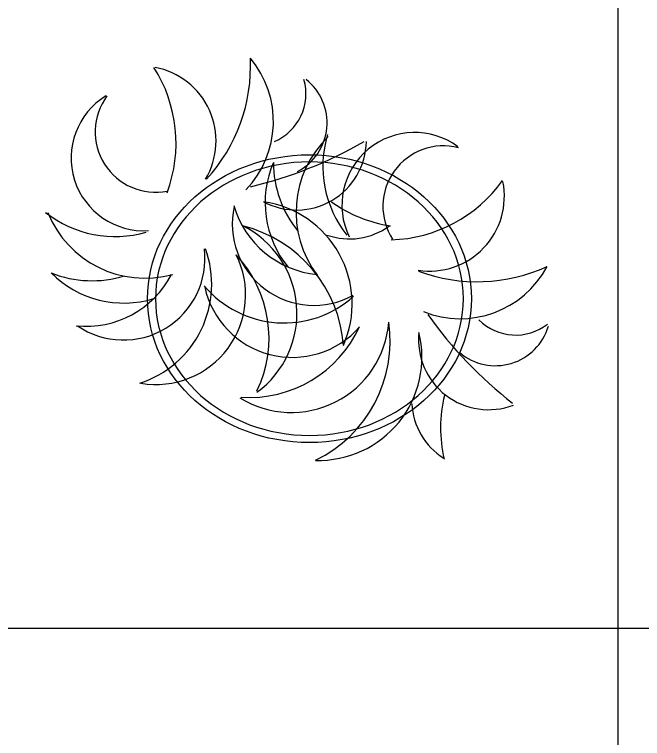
# Model space of a CAD drawing. Header units: inches. Extents: x 7658 to 73799, y 48 to 40262.
# Drawn here: x 42775 to 44897, y 5043 to 7491 of the extents above; entities that cross this region are included whole.
import ezdxf

# ---------------------------------------------------------------- set-up
doc = ezdxf.new("R2010")
doc.units = ezdxf.units.IN
doc.layers.add('www.cad-blocks.net', color=7, linetype='Continuous')

# ---------------------------------------------------------------- blocks, each defined once
blk = doc.blocks.new('A$C516926BB')
for p, q in [((33.426, 38.5194), (33.426, 0)), ((0, 4.7221), (62.4121, 4.7221))]:
    blk.add_line(p, q)
blk = doc.blocks.new('A$C34BB1BD4')
at = {"linetype": 'Continuous'}
for centre, radius, start, end in [((0.1258, 1.3331), 0.5665, 317.5249, 2.6332), ((0.4369, 1.1453), 0.3326, 316.1236, 40.0059), ((-0.0392, 1.0716), 0.4797, 339.6426, 32.3581), ((0.3229, 1.08), 0.2528, 329.2032, 79.3331), ((0.7037, 1.2396), 0.1758, 293.1886, 15.846), ((0.7648, 1.1415), 0.1861, 297.4472, 51.7207), ((0.3319, 1.0221), 0.2459, 121.4911, 273.7284), ((0.372, 1.1107), 0.2046, 143.7065, 280.8711), ((1.2469, 0.8625), 0.2459, 53.5157, 205.753), ((0.3676, 2.2987), 1.4116, 283.2731, 300.1386), ((0.8474, 1.0825), 0.2363, 241.9289, 358.8987), ((1.1995, 0.8395), 0.3535, 133.8128, 217.3937), ((1.3129, 0.9946), 0.3763, 163.5342, 218.3762), ((1.3441, 0.8586), 0.2046, 75.7311, 212.8957), ((1.0873, 0.8714), 0.3458, 156.8559, 219.2041), ((1.1415, 1.009), 0.3722, 180.2715, 219.1415), ((1.1537, 1.2251), 0.4797, 271.6672, 324.3826), ((1.2972, 0.8927), 0.2528, 261.2278, 11.3577), ((0.906, 0.7993), 0.2756, 167.6779, 298.8737), ((0.9492, 0.9537), 0.3271, 196.3783, 264.4037), ((0.6868, 0.5288), 0.3488, 336.2233, 81.8534), ((1.2386, 1.257), 0.4703, 234.5085, 260.9791), ((0.2342, 1.1328), 0.3763, 231.5097, 286.3517), ((0.3355, 0.9694), 0.3535, 201.7882, 285.3691), ((0.519, 0.4966), 0.3303, 306.1831, 63.6033), ((0.5584, 0.3568), 0.4487, 4.0054, 76.1469), ((1.0271, 0.9745), 0.2261, 250.2193, 306.3957), ((0.2627, 0.6823), 0.2756, 235.6534, 6.8492), ((0.2098, 0.5951), 0.3513, 287.9119, 19.9871), ((0.373, 0.5592), 0.3027, 260.2963, 26.6831), ((0.3425, 0.4136), 0.4122, 334.3253, 43.0764), ((1.458, 1.1703), 0.5665, 249.5494, 294.6577), ((1.4006, 0.8114), 0.3326, 248.1482, 332.0304), ((0.1566, 0.9793), 0.3722, 248.247, 287.117), ((0.2639, 0.8774), 0.3458, 224.8314, 287.1796), ((0.1357, 0.7802), 0.3271, 264.3538, 332.3792), ((0.8053, 0.8156), 0.3513, 219.9365, 312.0116), ((0.8333, 0.6508), 0.3027, 192.3209, 318.7076), ((2.4438, 1.3082), 1.4116, 215.2977, 232.1631), ((0.83, 0.4921), 0.3303, 238.2077, 355.6278), ((0.7152, 0.4032), 0.4487, 296.03, 8.1715), ((1.588, 0.5994), 0.1758, 225.2131, 307.8706), ((0.6868, 0.6246), 0.4122, 266.3499, 335.101), ((1.52, 0.506), 0.1861, 229.4718, 343.7453), ((0.9227, 0.3486), 0.3488, 268.2479, 13.8779), ((1.4962, 0.4074), 0.2363, 173.9535, 290.9233), ((1.8047, 0.1101), 0.4703, 166.533, 193.0036), ((1.4635, 0.2003), 0.2261, 182.2438, 238.4202)]:
    blk.add_arc(centre, radius, start, end, dxfattribs=at)
blk.add_ellipse((0.8913, 0.5465), major_axis=(0.5472, 0), ratio=0.888889)
blk.add_ellipse((0.8913, 0.5465), major_axis=(-0.5201, 0), ratio=0.888889, start_param=3.141593, end_param=9.424778)

msp = doc.modelspace()

# ---------------------------------------------------------------- block references
at = {"xscale": 1000, "yscale": 1000, "zscale": 1000}
msp.add_blockref('A$C34BB1BD4', (42879.9, 5983.5), dxfattribs=at)
at = {"layer": 'www.cad-blocks.net', "color": 155, "true_color": 0x546d8e, "xscale": 1000, "yscale": 1000, "zscale": 1000}
msp.add_blockref('A$C516926BB', (11386.7, 694.4), dxfattribs=at)

doc.saveas('drawing.dxf')
